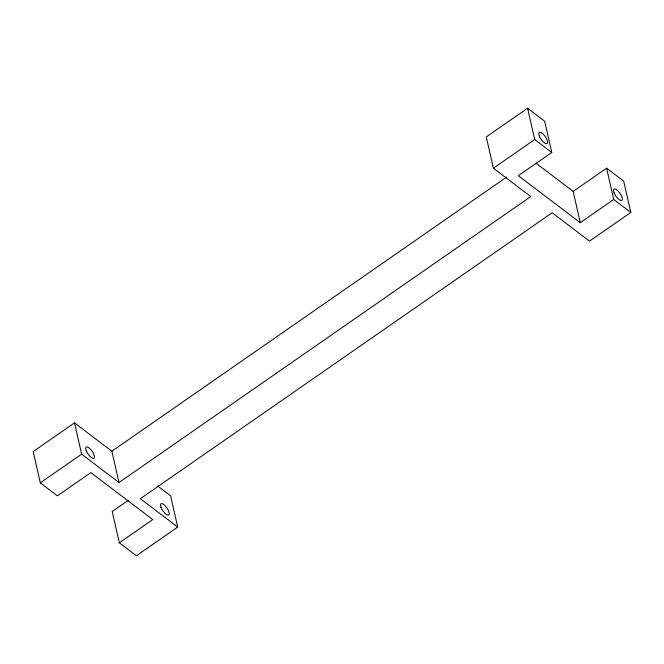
<?xml version="1.0" encoding="UTF-8"?>
<svg xmlns="http://www.w3.org/2000/svg" width="664" height="664" viewBox="0 0 664 664"><rect width="100%" height="100%" fill="white"/><g stroke="black" fill="none" stroke-linecap="round" stroke-linejoin="round"><path stroke-width="1" d="M580.278 222.706L573.165 191.406L606.606 168.183L613.719 199.482L580.278 222.706L518.343 175.711L551.784 152.488L544.679 121.197L527.589 108.232L486.289 136.917L493.394 168.216L530.768 196.569L118.989 482.52L111.876 451.229L74.509 422.868L33.2 451.553L40.313 482.852L57.395 495.817L90.835 472.594L152.762 519.58L119.321 542.803L136.41 555.768L177.711 527.083L170.607 495.784L157.609 485.923M40.313 482.852L81.622 454.168L74.509 422.868M493.394 168.216L534.703 139.523L527.589 108.232M111.876 451.229L506.64 177.089M128.094 500.482L112.216 511.512L119.321 542.803M606.606 168.183L623.687 181.147L630.8 212.447L589.491 241.132L552.124 212.77L140.345 498.722L177.711 527.083M534.703 139.523L551.784 152.488M613.719 199.482L630.8 212.447M536.006 163.211L573.165 191.406M81.622 454.168L118.989 482.52M86.27 450.756A6.856 2.482 55.2 0 0 93.898 458.334A6.856 2.482 55.2 0 0 90.155 448.822A6.856 2.482 55.2 0 0 86.27 450.756M161.012 507.47A6.856 2.482 55.2 0 0 168.648 515.048A6.856 2.482 55.2 0 0 164.896 505.536A6.856 2.482 55.2 0 0 161.012 507.47M539.351 136.112A6.856 2.482 55.2 0 0 546.987 143.698A6.856 2.482 55.2 0 0 543.243 134.186A6.856 2.482 55.2 0 0 539.351 136.112M614.092 192.826A6.856 2.482 55.2 0 0 621.728 200.412A6.856 2.482 55.2 0 0 617.985 190.9A6.856 2.482 55.2 0 0 614.092 192.826"/></g></svg>
